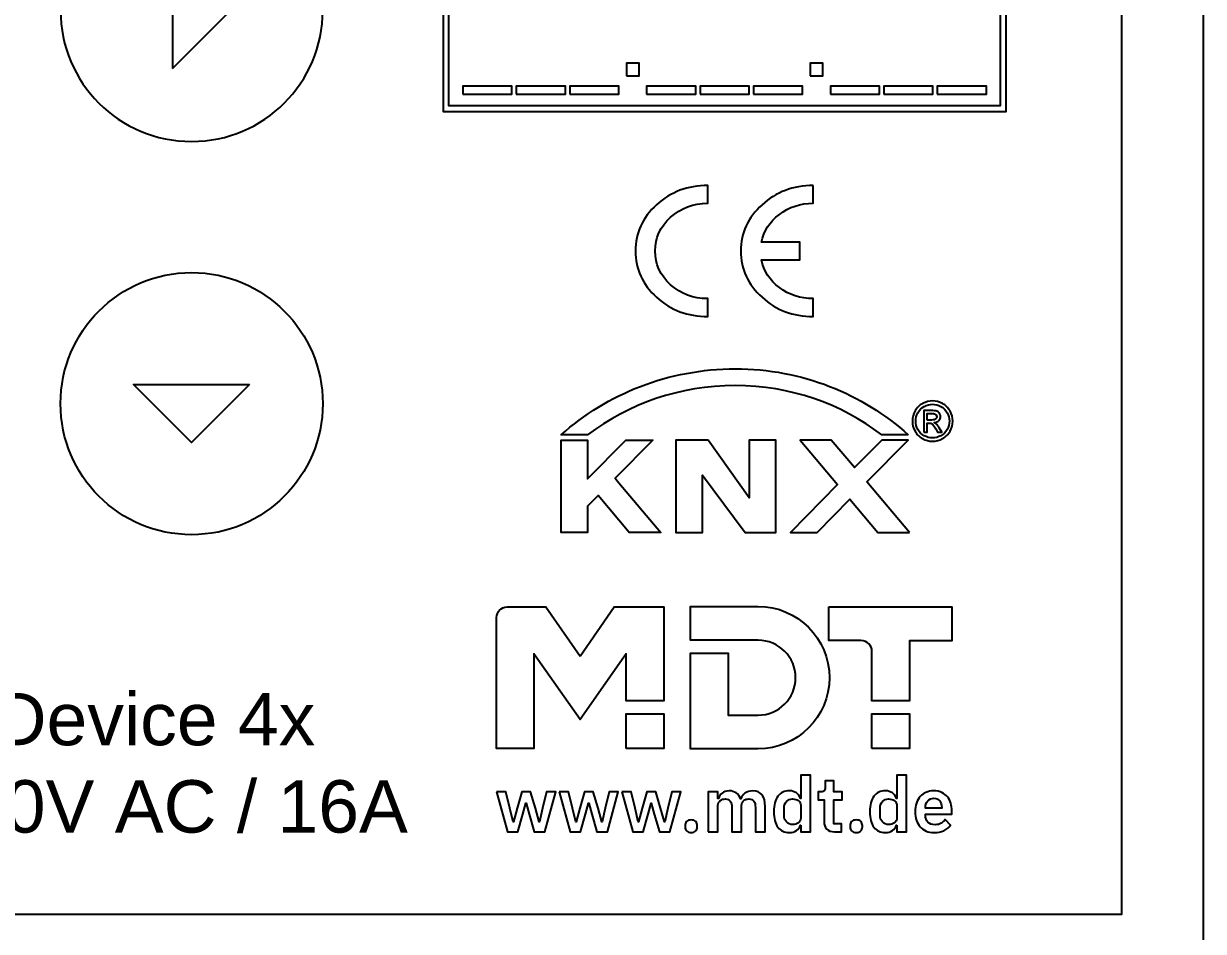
# Model space of a CAD drawing. Header units: millimetres. Extents: x 2151 to 5908, y -441 to 3322.
# Drawn here: x 3448.67 to 3484.67, y 3216.64 to 3244.36 of the extents above; entities that cross this region are included whole.
import ezdxf

# ---------------------------------------------------------------- set-up
doc = ezdxf.new("R2010")
doc.units = ezdxf.units.MM
doc.layers.add('Beschriftung', color=7, linetype='Continuous')
doc.layers.add('Gehäuse', color=7, linetype='Continuous')
doc.styles.get("Standard").update_dxf_attribs({"font": 'ARIAL.TTF'})

# ---------------------------------------------------------------- blocks, each defined once
blk = doc.blocks.new('*U118')
at = {"layer": 'Gehäuse'}
for points in [[(0, 0), (72, 0), (72, 91), (0, 91)], [(2.5, 66.5), (69.5, 66.5), (69.5, 24.5), (2.5, 24.5)]]:
    blk.add_lwpolyline(points, close=True, dxfattribs=at)
blk = doc.blocks.new('AKD-0410V.02')
at = {"layer": 'Beschriftung'}
for points, knots in [([(41.126, 56.1), (43.335, 56.1), (45.126, 54.309), (45.126, 52.1), (45.126, 52.1), (45.126, 49.891), (43.335, 48.1), (41.126, 48.1), (41.126, 48.1), (38.917, 48.1), (37.126, 49.891), (37.126, 52.1), (37.126, 52.1), (37.126, 54.309), (38.917, 56.1), (41.126, 56.1)], [0, 0, 0, 0, 0.2, 0.2, 0.2, 0.2, 0.4, 0.4, 0.4, 0.4, 0.6, 0.6, 0.6, 0.6, 1, 1, 1, 1]), ([(48.89, 55.188), (48.89, 55.188), (65.978, 55.188), (65.978, 55.188), (65.978, 55.188), (65.978, 55.188), (65.978, 49.012), (65.978, 49.012), (65.978, 49.012), (65.978, 49.012), (48.802, 49.012), (48.802, 49.012), (48.802, 49.012), (48.802, 49.012), (48.802, 55.188), (48.802, 55.188), (48.802, 55.188), (48.802, 55.188), (48.89, 55.188), (48.89, 55.188)], [0, 0, 0, 0, 0.166667, 0.166667, 0.166667, 0.166667, 0.333333, 0.333333, 0.333333, 0.333333, 0.5, 0.5, 0.5, 0.5, 0.666667, 0.666667, 0.666667, 0.666667, 1, 1, 1, 1]), ([(65.802, 55.012), (65.802, 55.012), (48.978, 55.012), (48.978, 55.012), (48.978, 55.012), (48.978, 55.012), (48.978, 49.188), (48.978, 49.188), (48.978, 49.188), (48.978, 49.188), (65.802, 49.188), (65.802, 49.188), (65.802, 49.188), (65.802, 49.188), (65.802, 55.012), (65.802, 55.012)], [0, 0, 0, 0, 0.2, 0.2, 0.2, 0.2, 0.4, 0.4, 0.4, 0.4, 0.6, 0.6, 0.6, 0.6, 1, 1, 1, 1]), ([(40.542, 50.332), (40.542, 50.332), (40.542, 53.868), (40.542, 53.868), (40.542, 53.868), (40.542, 53.868), (42.31, 52.1), (42.31, 52.1), (42.31, 52.1), (42.31, 52.1), (40.542, 50.332), (40.542, 50.332)], [0, 0, 0, 0, 0.25, 0.25, 0.25, 0.25, 0.5, 0.5, 0.5, 0.5, 1, 1, 1, 1]), ([(54.393, 50.1), (54.393, 50.1), (54.393, 50.487), (54.393, 50.487), (54.393, 50.487), (54.393, 50.487), (54.78, 50.487), (54.78, 50.487), (54.78, 50.487), (54.78, 50.487), (54.78, 50.1), (54.78, 50.1), (54.78, 50.1), (54.78, 50.1), (54.393, 50.1), (54.393, 50.1)], [0, 0, 0, 0, 0.2, 0.2, 0.2, 0.2, 0.4, 0.4, 0.4, 0.4, 0.6, 0.6, 0.6, 0.6, 1, 1, 1, 1]), ([(60, 50.1), (60, 50.1), (60, 50.487), (60, 50.487), (60, 50.487), (60, 50.487), (60.387, 50.487), (60.387, 50.487), (60.387, 50.487), (60.387, 50.487), (60.387, 50.1), (60.387, 50.1), (60.387, 50.1), (60.387, 50.1), (60, 50.1), (60, 50.1)], [0, 0, 0, 0, 0.2, 0.2, 0.2, 0.2, 0.4, 0.4, 0.4, 0.4, 0.6, 0.6, 0.6, 0.6, 1, 1, 1, 1]), ([(49.402, 49.542), (49.402, 49.542), (49.402, 49.793), (49.402, 49.793), (49.402, 49.793), (49.402, 49.793), (50.902, 49.793), (50.902, 49.793), (50.902, 49.793), (50.902, 49.793), (50.902, 49.542), (50.902, 49.542), (50.902, 49.542), (50.902, 49.542), (49.402, 49.542), (49.402, 49.542)], [0, 0, 0, 0, 0.2, 0.2, 0.2, 0.2, 0.4, 0.4, 0.4, 0.4, 0.6, 0.6, 0.6, 0.6, 1, 1, 1, 1]), ([(51.033, 49.542), (51.033, 49.542), (51.033, 49.793), (51.033, 49.793), (51.033, 49.793), (51.033, 49.793), (52.533, 49.793), (52.533, 49.793), (52.533, 49.793), (52.533, 49.793), (52.533, 49.542), (52.533, 49.542), (52.533, 49.542), (52.533, 49.542), (51.033, 49.542), (51.033, 49.542)], [0, 0, 0, 0, 0.2, 0.2, 0.2, 0.2, 0.4, 0.4, 0.4, 0.4, 0.6, 0.6, 0.6, 0.6, 1, 1, 1, 1]), ([(52.664, 49.542), (52.664, 49.542), (52.664, 49.793), (52.664, 49.793), (52.664, 49.793), (52.664, 49.793), (54.164, 49.793), (54.164, 49.793), (54.164, 49.793), (54.164, 49.793), (54.164, 49.542), (54.164, 49.542), (54.164, 49.542), (54.164, 49.542), (52.664, 49.542), (52.664, 49.542)], [0, 0, 0, 0, 0.2, 0.2, 0.2, 0.2, 0.4, 0.4, 0.4, 0.4, 0.6, 0.6, 0.6, 0.6, 1, 1, 1, 1]), ([(55.009, 49.542), (55.009, 49.542), (55.009, 49.793), (55.009, 49.793), (55.009, 49.793), (55.009, 49.793), (56.509, 49.793), (56.509, 49.793), (56.509, 49.793), (56.509, 49.793), (56.509, 49.542), (56.509, 49.542), (56.509, 49.542), (56.509, 49.542), (55.009, 49.542), (55.009, 49.542)], [0, 0, 0, 0, 0.2, 0.2, 0.2, 0.2, 0.4, 0.4, 0.4, 0.4, 0.6, 0.6, 0.6, 0.6, 1, 1, 1, 1]), ([(56.64, 49.542), (56.64, 49.542), (56.64, 49.793), (56.64, 49.793), (56.64, 49.793), (56.64, 49.793), (58.14, 49.793), (58.14, 49.793), (58.14, 49.793), (58.14, 49.793), (58.14, 49.542), (58.14, 49.542), (58.14, 49.542), (58.14, 49.542), (56.64, 49.542), (56.64, 49.542)], [0, 0, 0, 0, 0.2, 0.2, 0.2, 0.2, 0.4, 0.4, 0.4, 0.4, 0.6, 0.6, 0.6, 0.6, 1, 1, 1, 1]), ([(58.271, 49.542), (58.271, 49.542), (58.271, 49.793), (58.271, 49.793), (58.271, 49.793), (58.271, 49.793), (59.771, 49.793), (59.771, 49.793), (59.771, 49.793), (59.771, 49.793), (59.771, 49.542), (59.771, 49.542), (59.771, 49.542), (59.771, 49.542), (58.271, 49.542), (58.271, 49.542)], [0, 0, 0, 0, 0.2, 0.2, 0.2, 0.2, 0.4, 0.4, 0.4, 0.4, 0.6, 0.6, 0.6, 0.6, 1, 1, 1, 1]), ([(60.616, 49.542), (60.616, 49.542), (60.616, 49.793), (60.616, 49.793), (60.616, 49.793), (60.616, 49.793), (62.116, 49.793), (62.116, 49.793), (62.116, 49.793), (62.116, 49.793), (62.116, 49.542), (62.116, 49.542), (62.116, 49.542), (62.116, 49.542), (60.616, 49.542), (60.616, 49.542)], [0, 0, 0, 0, 0.2, 0.2, 0.2, 0.2, 0.4, 0.4, 0.4, 0.4, 0.6, 0.6, 0.6, 0.6, 1, 1, 1, 1]), ([(62.247, 49.542), (62.247, 49.542), (62.247, 49.793), (62.247, 49.793), (62.247, 49.793), (62.247, 49.793), (63.747, 49.793), (63.747, 49.793), (63.747, 49.793), (63.747, 49.793), (63.747, 49.542), (63.747, 49.542), (63.747, 49.542), (63.747, 49.542), (62.247, 49.542), (62.247, 49.542)], [0, 0, 0, 0, 0.2, 0.2, 0.2, 0.2, 0.4, 0.4, 0.4, 0.4, 0.6, 0.6, 0.6, 0.6, 1, 1, 1, 1]), ([(63.878, 49.542), (63.878, 49.542), (63.878, 49.793), (63.878, 49.793), (63.878, 49.793), (63.878, 49.793), (65.378, 49.793), (65.378, 49.793), (65.378, 49.793), (65.378, 49.793), (65.378, 49.542), (65.378, 49.542), (65.378, 49.542), (65.378, 49.542), (63.878, 49.542), (63.878, 49.542)], [0, 0, 0, 0, 0.2, 0.2, 0.2, 0.2, 0.4, 0.4, 0.4, 0.4, 0.6, 0.6, 0.6, 0.6, 1, 1, 1, 1]), ([(56.874, 42.756), (56.266, 42.756), (55.745, 42.952), (55.315, 43.343), (55.315, 43.343), (54.883, 43.733), (54.668, 44.205), (54.668, 44.757), (54.668, 44.757), (54.668, 45.308), (54.883, 45.779), (55.315, 46.17), (55.315, 46.17), (55.745, 46.561), (56.266, 46.756), (56.874, 46.756), (56.874, 46.756), (56.874, 46.756), (56.874, 46.756), (56.876, 46.756), (56.876, 46.756), (56.877, 46.756), (56.877, 46.756), (56.877, 46.756), (56.877, 46.756), (56.877, 46.756), (56.877, 46.213), (56.877, 46.213), (56.877, 46.213), (56.877, 46.213), (56.877, 46.213), (56.877, 46.213), (56.877, 46.213), (56.877, 46.213), (56.877, 46.213), (56.877, 46.213), (56.877, 46.213), (56.433, 46.213), (56.055, 46.071), (55.74, 45.785), (55.74, 45.785), (55.426, 45.5), (55.27, 45.157), (55.27, 44.757), (55.27, 44.757), (55.27, 44.356), (55.426, 44.014), (55.74, 43.728), (55.74, 43.728), (56.055, 43.444), (56.433, 43.302), (56.877, 43.302), (56.877, 43.302), (56.877, 43.302), (56.877, 43.302), (56.877, 43.302), (56.877, 43.302), (56.877, 43.302), (56.877, 43.302), (56.877, 43.302), (56.877, 43.302), (56.877, 43.302), (56.877, 42.756), (56.877, 42.756), (56.877, 42.756), (56.877, 42.756), (56.877, 42.756), (56.876, 42.756), (56.876, 42.756), (56.874, 42.756), (56.874, 42.756), (56.874, 42.756)], [0, 0, 0, 0, 0.052632, 0.052632, 0.052632, 0.052632, 0.105263, 0.105263, 0.105263, 0.105263, 0.157895, 0.157895, 0.157895, 0.157895, 0.210526, 0.210526, 0.210526, 0.210526, 0.263158, 0.263158, 0.263158, 0.263158, 0.315789, 0.315789, 0.315789, 0.315789, 0.368421, 0.368421, 0.368421, 0.368421, 0.421053, 0.421053, 0.421053, 0.421053, 0.473684, 0.473684, 0.473684, 0.473684, 0.526316, 0.526316, 0.526316, 0.526316, 0.578947, 0.578947, 0.578947, 0.578947, 0.631579, 0.631579, 0.631579, 0.631579, 0.684211, 0.684211, 0.684211, 0.684211, 0.736842, 0.736842, 0.736842, 0.736842, 0.789474, 0.789474, 0.789474, 0.789474, 0.842105, 0.842105, 0.842105, 0.842105, 0.894737, 0.894737, 0.894737, 0.894737, 1, 1, 1, 1]), ([(60.089, 46.756), (60.089, 46.756), (60.089, 46.213), (60.089, 46.213), (60.089, 46.213), (59.699, 46.213), (59.356, 46.101), (59.062, 45.874), (59.062, 45.874), (58.767, 45.648), (58.584, 45.366), (58.514, 45.029), (58.514, 45.029), (58.514, 45.029), (59.689, 45.029), (59.689, 45.029), (59.689, 45.029), (59.689, 45.029), (59.689, 44.483), (59.689, 44.483), (59.689, 44.483), (59.689, 44.483), (58.514, 44.483), (58.514, 44.483), (58.514, 44.483), (58.584, 44.147), (58.767, 43.866), (59.062, 43.64), (59.062, 43.64), (59.356, 43.415), (59.699, 43.302), (60.089, 43.302), (60.089, 43.302), (60.089, 43.302), (60.089, 42.756), (60.089, 42.756), (60.089, 42.756), (59.48, 42.756), (58.961, 42.952), (58.532, 43.343), (58.532, 43.343), (58.101, 43.733), (57.886, 44.205), (57.886, 44.757), (57.886, 44.757), (57.886, 45.306), (58.101, 45.776), (58.532, 46.167), (58.532, 46.167), (58.961, 46.558), (59.48, 46.755), (60.089, 46.756)], [0, 0, 0, 0, 0.071429, 0.071429, 0.071429, 0.071429, 0.142857, 0.142857, 0.142857, 0.142857, 0.214286, 0.214286, 0.214286, 0.214286, 0.285714, 0.285714, 0.285714, 0.285714, 0.357143, 0.357143, 0.357143, 0.357143, 0.428571, 0.428571, 0.428571, 0.428571, 0.5, 0.5, 0.5, 0.5, 0.571429, 0.571429, 0.571429, 0.571429, 0.642857, 0.642857, 0.642857, 0.642857, 0.714286, 0.714286, 0.714286, 0.714286, 0.785714, 0.785714, 0.785714, 0.785714, 0.857143, 0.857143, 0.857143, 0.857143, 1, 1, 1, 1]), ([(37.126, 40.096), (37.126, 37.887), (38.917, 36.096), (41.126, 36.096), (41.126, 36.096), (43.335, 36.096), (45.126, 37.887), (45.126, 40.096), (45.126, 40.096), (45.126, 42.305), (43.335, 44.096), (41.126, 44.096), (41.126, 44.096), (38.917, 44.096), (37.126, 42.305), (37.126, 40.096)], [0, 0, 0, 0, 0.2, 0.2, 0.2, 0.2, 0.4, 0.4, 0.4, 0.4, 0.6, 0.6, 0.6, 0.6, 1, 1, 1, 1]), ([(62.995, 39.147), (61.589, 40.401), (59.754, 41.159), (57.718, 41.159), (57.718, 41.159), (57.717, 41.159), (57.716, 41.159), (57.715, 41.159), (57.715, 41.159), (55.68, 41.158), (53.805, 40.398), (52.4, 39.145), (52.4, 39.145), (52.4, 39.145), (53.211, 39.145), (53.211, 39.145), (53.211, 39.145), (54.457, 40.089), (56.024, 40.647), (57.71, 40.647), (57.71, 40.647), (57.712, 40.647), (57.713, 40.647), (57.715, 40.647), (57.715, 40.647), (59.4, 40.646), (60.94, 40.091), (62.185, 39.147), (62.185, 39.147), (62.185, 39.147), (62.995, 39.147), (62.995, 39.147)], [0, 0, 0, 0, 0.111111, 0.111111, 0.111111, 0.111111, 0.222222, 0.222222, 0.222222, 0.222222, 0.333333, 0.333333, 0.333333, 0.333333, 0.444444, 0.444444, 0.444444, 0.444444, 0.555556, 0.555556, 0.555556, 0.555556, 0.666667, 0.666667, 0.666667, 0.666667, 0.777778, 0.777778, 0.777778, 0.777778, 1, 1, 1, 1]), ([(42.894, 40.68), (42.894, 40.68), (39.358, 40.68), (39.358, 40.68), (39.358, 40.68), (39.358, 40.68), (41.126, 38.912), (41.126, 38.912), (41.126, 38.912), (41.126, 38.912), (42.894, 40.68), (42.894, 40.68)], [0, 0, 0, 0, 0.25, 0.25, 0.25, 0.25, 0.5, 0.5, 0.5, 0.5, 1, 1, 1, 1]), ([(63.735, 40.18), (63.838, 40.18), (63.939, 40.153), (64.037, 40.099), (64.037, 40.099), (64.136, 40.047), (64.213, 39.971), (64.268, 39.872), (64.268, 39.872), (64.323, 39.773), (64.35, 39.67), (64.35, 39.562), (64.35, 39.562), (64.35, 39.457), (64.323, 39.355), (64.268, 39.257), (64.268, 39.257), (64.215, 39.16), (64.139, 39.083), (64.041, 39.029), (64.041, 39.029), (63.944, 38.974), (63.842, 38.947), (63.735, 38.947), (63.735, 38.947), (63.628, 38.947), (63.526, 38.974), (63.427, 39.029), (63.427, 39.029), (63.33, 39.083), (63.253, 39.16), (63.2, 39.257), (63.2, 39.257), (63.144, 39.355), (63.118, 39.457), (63.118, 39.562), (63.118, 39.562), (63.118, 39.67), (63.146, 39.773), (63.201, 39.872), (63.201, 39.872), (63.256, 39.971), (63.333, 40.047), (63.432, 40.099), (63.432, 40.099), (63.531, 40.153), (63.631, 40.18), (63.735, 40.18)], [0, 0, 0, 0, 0.076923, 0.076923, 0.076923, 0.076923, 0.153846, 0.153846, 0.153846, 0.153846, 0.230769, 0.230769, 0.230769, 0.230769, 0.307692, 0.307692, 0.307692, 0.307692, 0.384615, 0.384615, 0.384615, 0.384615, 0.461538, 0.461538, 0.461538, 0.461538, 0.538462, 0.538462, 0.538462, 0.538462, 0.615385, 0.615385, 0.615385, 0.615385, 0.692308, 0.692308, 0.692308, 0.692308, 0.769231, 0.769231, 0.769231, 0.769231, 0.846154, 0.846154, 0.846154, 0.846154, 1, 1, 1, 1]), ([(63.735, 40.078), (63.648, 40.078), (63.564, 40.056), (63.482, 40.011), (63.482, 40.011), (63.4, 39.967), (63.335, 39.904), (63.29, 39.82), (63.29, 39.82), (63.243, 39.738), (63.22, 39.653), (63.22, 39.562), (63.22, 39.562), (63.22, 39.474), (63.243, 39.389), (63.289, 39.309), (63.289, 39.309), (63.333, 39.227), (63.397, 39.163), (63.479, 39.118), (63.479, 39.118), (63.561, 39.073), (63.646, 39.049), (63.735, 39.049), (63.735, 39.049), (63.823, 39.049), (63.908, 39.073), (63.99, 39.118), (63.99, 39.118), (64.072, 39.163), (64.136, 39.227), (64.181, 39.309), (64.181, 39.309), (64.226, 39.389), (64.248, 39.474), (64.248, 39.562), (64.248, 39.562), (64.248, 39.653), (64.225, 39.738), (64.179, 39.82), (64.179, 39.82), (64.133, 39.904), (64.069, 39.967), (63.987, 40.011), (63.987, 40.011), (63.905, 40.056), (63.82, 40.078), (63.735, 40.078)], [0, 0, 0, 0, 0.076923, 0.076923, 0.076923, 0.076923, 0.153846, 0.153846, 0.153846, 0.153846, 0.230769, 0.230769, 0.230769, 0.230769, 0.307692, 0.307692, 0.307692, 0.307692, 0.384615, 0.384615, 0.384615, 0.384615, 0.461538, 0.461538, 0.461538, 0.461538, 0.538462, 0.538462, 0.538462, 0.538462, 0.615385, 0.615385, 0.615385, 0.615385, 0.692308, 0.692308, 0.692308, 0.692308, 0.769231, 0.769231, 0.769231, 0.769231, 0.846154, 0.846154, 0.846154, 0.846154, 1, 1, 1, 1]), ([(63.464, 39.223), (63.464, 39.223), (63.464, 39.885), (63.464, 39.885), (63.464, 39.885), (63.464, 39.885), (63.691, 39.885), (63.691, 39.885), (63.691, 39.885), (63.77, 39.885), (63.827, 39.879), (63.862, 39.867), (63.862, 39.867), (63.897, 39.855), (63.924, 39.834), (63.945, 39.803), (63.945, 39.803), (63.965, 39.773), (63.976, 39.74), (63.976, 39.706), (63.976, 39.706), (63.976, 39.658), (63.959, 39.616), (63.924, 39.579), (63.924, 39.579), (63.889, 39.544), (63.843, 39.524), (63.785, 39.519), (63.785, 39.519), (63.808, 39.509), (63.828, 39.497), (63.842, 39.484), (63.842, 39.484), (63.868, 39.459), (63.902, 39.414), (63.94, 39.354), (63.94, 39.354), (63.94, 39.354), (64.021, 39.223), (64.021, 39.223), (64.021, 39.223), (64.021, 39.223), (63.89, 39.223), (63.89, 39.223), (63.89, 39.223), (63.89, 39.223), (63.832, 39.327), (63.832, 39.327), (63.832, 39.327), (63.785, 39.41), (63.748, 39.461), (63.72, 39.482), (63.72, 39.482), (63.699, 39.497), (63.671, 39.504), (63.634, 39.504), (63.634, 39.504), (63.634, 39.504), (63.571, 39.504), (63.571, 39.504), (63.571, 39.504), (63.571, 39.504), (63.571, 39.223), (63.571, 39.223), (63.571, 39.223), (63.571, 39.223), (63.464, 39.223), (63.464, 39.223)], [0, 0, 0, 0, 0.055556, 0.055556, 0.055556, 0.055556, 0.111111, 0.111111, 0.111111, 0.111111, 0.166667, 0.166667, 0.166667, 0.166667, 0.222222, 0.222222, 0.222222, 0.222222, 0.277778, 0.277778, 0.277778, 0.277778, 0.333333, 0.333333, 0.333333, 0.333333, 0.388889, 0.388889, 0.388889, 0.388889, 0.444444, 0.444444, 0.444444, 0.444444, 0.5, 0.5, 0.5, 0.5, 0.555556, 0.555556, 0.555556, 0.555556, 0.611111, 0.611111, 0.611111, 0.611111, 0.666667, 0.666667, 0.666667, 0.666667, 0.722222, 0.722222, 0.722222, 0.722222, 0.777778, 0.777778, 0.777778, 0.777778, 0.833333, 0.833333, 0.833333, 0.833333, 0.888889, 0.888889, 0.888889, 0.888889, 1, 1, 1, 1]), ([(63.571, 39.596), (63.571, 39.596), (63.701, 39.596), (63.701, 39.596), (63.701, 39.596), (63.763, 39.596), (63.805, 39.606), (63.828, 39.624), (63.828, 39.624), (63.85, 39.643), (63.862, 39.666), (63.862, 39.696), (63.862, 39.696), (63.862, 39.717), (63.857, 39.733), (63.845, 39.75), (63.845, 39.75), (63.835, 39.765), (63.82, 39.777), (63.8, 39.783), (63.8, 39.783), (63.782, 39.792), (63.745, 39.795), (63.693, 39.795), (63.693, 39.795), (63.693, 39.795), (63.571, 39.795), (63.571, 39.795), (63.571, 39.795), (63.571, 39.795), (63.571, 39.596), (63.571, 39.596)], [0, 0, 0, 0, 0.111111, 0.111111, 0.111111, 0.111111, 0.222222, 0.222222, 0.222222, 0.222222, 0.333333, 0.333333, 0.333333, 0.333333, 0.444444, 0.444444, 0.444444, 0.444444, 0.555556, 0.555556, 0.555556, 0.555556, 0.666667, 0.666667, 0.666667, 0.666667, 0.777778, 0.777778, 0.777778, 0.777778, 1, 1, 1, 1]), ([(54.166, 37.675), (54.166, 37.675), (54.051, 37.82), (54.051, 37.82), (54.051, 37.82), (54.051, 37.82), (55.199, 38.984), (55.199, 38.984), (55.199, 38.984), (55.199, 38.984), (54.378, 38.984), (54.378, 38.984), (54.378, 38.984), (54.378, 38.984), (53.21, 37.796), (53.21, 37.796), (53.21, 37.796), (53.21, 37.796), (53.21, 38.981), (53.21, 38.981), (53.21, 38.981), (53.21, 38.981), (52.402, 38.981), (52.402, 38.981), (52.402, 38.981), (52.402, 38.981), (52.399, 36.16), (52.399, 36.16), (52.399, 36.16), (52.399, 36.16), (53.21, 36.16), (53.21, 36.16), (53.21, 36.16), (53.21, 36.16), (53.21, 36.966), (53.21, 36.966), (53.21, 36.966), (53.21, 36.966), (53.53, 37.29), (53.53, 37.29), (53.53, 37.29), (53.53, 37.29), (54.48, 36.16), (54.48, 36.16), (54.48, 36.16), (54.48, 36.16), (55.448, 36.16), (55.448, 36.16), (55.448, 36.16), (55.448, 36.16), (54.166, 37.675), (54.166, 37.675)], [0, 0, 0, 0, 0.071429, 0.071429, 0.071429, 0.071429, 0.142857, 0.142857, 0.142857, 0.142857, 0.214286, 0.214286, 0.214286, 0.214286, 0.285714, 0.285714, 0.285714, 0.285714, 0.357143, 0.357143, 0.357143, 0.357143, 0.428571, 0.428571, 0.428571, 0.428571, 0.5, 0.5, 0.5, 0.5, 0.571429, 0.571429, 0.571429, 0.571429, 0.642857, 0.642857, 0.642857, 0.642857, 0.714286, 0.714286, 0.714286, 0.714286, 0.785714, 0.785714, 0.785714, 0.785714, 0.857143, 0.857143, 0.857143, 0.857143, 1, 1, 1, 1]), ([(56.889, 38.985), (56.889, 38.985), (58.143, 37.217), (58.143, 37.217), (58.143, 37.217), (58.143, 37.217), (58.136, 38.98), (58.136, 38.98), (58.136, 38.98), (58.136, 38.98), (58.948, 38.982), (58.948, 38.982), (58.948, 38.982), (58.948, 38.982), (58.948, 36.159), (58.948, 36.159), (58.948, 36.159), (58.948, 36.159), (58.016, 36.159), (58.016, 36.159), (58.016, 36.159), (58.016, 36.159), (56.717, 37.914), (56.717, 37.914), (56.717, 37.914), (56.717, 37.914), (56.718, 36.159), (56.718, 36.159), (56.718, 36.159), (56.718, 36.159), (55.903, 36.159), (55.903, 36.159), (55.903, 36.159), (55.903, 36.159), (55.903, 38.985), (55.903, 38.985), (55.903, 38.985), (55.903, 38.985), (56.889, 38.985), (56.889, 38.985)], [0, 0, 0, 0, 0.090909, 0.090909, 0.090909, 0.090909, 0.181818, 0.181818, 0.181818, 0.181818, 0.272727, 0.272727, 0.272727, 0.272727, 0.363636, 0.363636, 0.363636, 0.363636, 0.454545, 0.454545, 0.454545, 0.454545, 0.545455, 0.545455, 0.545455, 0.545455, 0.636364, 0.636364, 0.636364, 0.636364, 0.727273, 0.727273, 0.727273, 0.727273, 0.818182, 0.818182, 0.818182, 0.818182, 1, 1, 1, 1]), ([(63.033, 36.16), (63.033, 36.16), (62.069, 36.159), (62.069, 36.159), (62.069, 36.159), (62.069, 36.159), (61.21, 37.181), (61.21, 37.181), (61.21, 37.181), (61.21, 37.181), (60.215, 36.16), (60.215, 36.16), (60.215, 36.16), (60.215, 36.16), (59.405, 36.16), (59.405, 36.16), (59.405, 36.16), (59.405, 36.16), (60.839, 37.623), (60.839, 37.623), (60.839, 37.623), (60.839, 37.623), (59.699, 38.982), (59.699, 38.982), (59.699, 38.982), (59.699, 38.982), (60.645, 38.981), (60.645, 38.981), (60.645, 38.981), (60.645, 38.981), (61.358, 38.15), (61.358, 38.15), (61.358, 38.15), (61.358, 38.15), (62.185, 38.981), (62.185, 38.981), (62.185, 38.981), (62.185, 38.981), (62.995, 38.981), (62.995, 38.981), (62.995, 38.981), (62.995, 38.981), (61.729, 37.708), (61.729, 37.708), (61.729, 37.708), (61.729, 37.708), (63.033, 36.16), (63.033, 36.16)], [0, 0, 0, 0, 0.076923, 0.076923, 0.076923, 0.076923, 0.153846, 0.153846, 0.153846, 0.153846, 0.230769, 0.230769, 0.230769, 0.230769, 0.307692, 0.307692, 0.307692, 0.307692, 0.384615, 0.384615, 0.384615, 0.384615, 0.461538, 0.461538, 0.461538, 0.461538, 0.538462, 0.538462, 0.538462, 0.538462, 0.615385, 0.615385, 0.615385, 0.615385, 0.692308, 0.692308, 0.692308, 0.692308, 0.769231, 0.769231, 0.769231, 0.769231, 0.846154, 0.846154, 0.846154, 0.846154, 1, 1, 1, 1]), ([(52.981, 32.386), (52.981, 32.386), (51.939, 33.89), (51.939, 33.89), (51.939, 33.89), (51.939, 33.89), (50.751, 33.89), (50.751, 33.89), (50.751, 33.89), (50.573, 33.888), (50.432, 33.744), (50.43, 33.568), (50.43, 33.568), (50.43, 33.55), (50.43, 29.567), (50.43, 29.567), (50.43, 29.567), (50.43, 29.567), (51.573, 29.567), (51.573, 29.567), (51.573, 29.567), (51.573, 29.567), (51.573, 32.462), (51.573, 32.462), (51.573, 32.462), (51.573, 32.462), (52.981, 30.448), (52.981, 30.448), (52.981, 30.448), (52.981, 30.448), (54.388, 32.462), (54.388, 32.462), (54.388, 32.462), (54.388, 32.462), (54.388, 31.025), (54.388, 31.025), (54.388, 31.025), (54.388, 31.025), (55.533, 31.025), (55.533, 31.025), (55.533, 31.025), (55.533, 31.025), (55.533, 33.89), (55.533, 33.89), (55.533, 33.89), (55.533, 33.89), (54.024, 33.89), (54.024, 33.89), (54.024, 33.89), (54.024, 33.89), (52.981, 32.386), (52.981, 32.386)], [0, 0, 0, 0, 0.071429, 0.071429, 0.071429, 0.071429, 0.142857, 0.142857, 0.142857, 0.142857, 0.214286, 0.214286, 0.214286, 0.214286, 0.285714, 0.285714, 0.285714, 0.285714, 0.357143, 0.357143, 0.357143, 0.357143, 0.428571, 0.428571, 0.428571, 0.428571, 0.5, 0.5, 0.5, 0.5, 0.571429, 0.571429, 0.571429, 0.571429, 0.642857, 0.642857, 0.642857, 0.642857, 0.714286, 0.714286, 0.714286, 0.714286, 0.785714, 0.785714, 0.785714, 0.785714, 0.857143, 0.857143, 0.857143, 0.857143, 1, 1, 1, 1]), ([(58.413, 33.904), (58.413, 33.904), (56.354, 33.904), (56.354, 33.904), (56.354, 33.904), (56.354, 33.904), (56.354, 32.871), (56.354, 32.871), (56.354, 32.871), (56.354, 32.871), (58.413, 32.871), (58.413, 32.871), (58.413, 32.871), (59.044, 32.871), (59.558, 32.361), (59.558, 31.73), (59.558, 31.73), (59.558, 31.1), (59.044, 30.587), (58.413, 30.587), (58.413, 30.587), (58.413, 30.587), (57.497, 30.587), (57.497, 30.587), (57.497, 30.587), (57.497, 30.587), (57.497, 32.475), (57.497, 32.475), (57.497, 32.475), (57.497, 32.475), (56.354, 32.475), (56.354, 32.475), (56.354, 32.475), (56.354, 32.475), (56.354, 29.556), (56.354, 29.556), (56.354, 29.556), (56.354, 29.556), (58.413, 29.557), (58.413, 29.557), (58.413, 29.557), (59.615, 29.557), (60.587, 30.53), (60.587, 31.73), (60.587, 31.73), (60.587, 32.931), (59.615, 33.904), (58.413, 33.904)], [0, 0, 0, 0, 0.076923, 0.076923, 0.076923, 0.076923, 0.153846, 0.153846, 0.153846, 0.153846, 0.230769, 0.230769, 0.230769, 0.230769, 0.307692, 0.307692, 0.307692, 0.307692, 0.384615, 0.384615, 0.384615, 0.384615, 0.461538, 0.461538, 0.461538, 0.461538, 0.538462, 0.538462, 0.538462, 0.538462, 0.615385, 0.615385, 0.615385, 0.615385, 0.692308, 0.692308, 0.692308, 0.692308, 0.769231, 0.769231, 0.769231, 0.769231, 0.846154, 0.846154, 0.846154, 0.846154, 1, 1, 1, 1]), ([(60.566, 33.89), (60.566, 33.89), (60.566, 32.861), (60.566, 32.861), (60.566, 32.861), (60.566, 32.861), (61.533, 32.861), (61.55, 32.861), (61.55, 32.861), (61.744, 32.863), (61.885, 32.708), (61.885, 32.535), (61.885, 32.535), (61.885, 32.371), (61.885, 31.025), (61.885, 31.025), (61.885, 31.025), (61.885, 31.025), (63.03, 31.025), (63.03, 31.025), (63.03, 31.025), (63.03, 31.025), (63.03, 32.858), (63.03, 32.858), (63.03, 32.858), (63.03, 32.858), (64.327, 32.858), (64.327, 32.858), (64.327, 32.858), (64.327, 32.858), (64.327, 33.89), (64.327, 33.89), (64.327, 33.89), (64.327, 33.89), (60.566, 33.89), (60.566, 33.89)], [0, 0, 0, 0, 0.1, 0.1, 0.1, 0.1, 0.2, 0.2, 0.2, 0.2, 0.3, 0.3, 0.3, 0.3, 0.4, 0.4, 0.4, 0.4, 0.5, 0.5, 0.5, 0.5, 0.6, 0.6, 0.6, 0.6, 0.7, 0.7, 0.7, 0.7, 0.8, 0.8, 0.8, 0.8, 1, 1, 1, 1]), ([(54.388, 29.567), (54.388, 29.567), (55.533, 29.567), (55.533, 29.567), (55.533, 29.567), (55.533, 29.567), (55.533, 30.629), (55.533, 30.629), (55.533, 30.629), (55.533, 30.629), (54.388, 30.629), (54.388, 30.629), (54.388, 30.629), (54.388, 30.629), (54.388, 29.567), (54.388, 29.567)], [0, 0, 0, 0, 0.2, 0.2, 0.2, 0.2, 0.4, 0.4, 0.4, 0.4, 0.6, 0.6, 0.6, 0.6, 1, 1, 1, 1]), ([(61.885, 29.567), (61.885, 29.567), (63.03, 29.567), (63.03, 29.567), (63.03, 29.567), (63.03, 29.567), (63.03, 30.629), (63.03, 30.629), (63.03, 30.629), (63.03, 30.629), (61.885, 30.629), (61.885, 30.629), (61.885, 30.629), (61.885, 30.629), (61.885, 29.567), (61.885, 29.567)], [0, 0, 0, 0, 0.2, 0.2, 0.2, 0.2, 0.4, 0.4, 0.4, 0.4, 0.6, 0.6, 0.6, 0.6, 1, 1, 1, 1]), ([(59.715, 27.231), (59.715, 27.231), (59.704, 27.231), (59.704, 27.231), (59.704, 27.231), (59.682, 27.161), (59.641, 27.105), (59.58, 27.063), (59.58, 27.063), (59.519, 27.021), (59.449, 27), (59.368, 27), (59.368, 27), (59.214, 27), (59.096, 27.055), (59.014, 27.166), (59.014, 27.166), (58.933, 27.276), (58.892, 27.434), (58.892, 27.639), (58.892, 27.639), (58.892, 27.843), (58.933, 27.999), (59.014, 28.109), (59.014, 28.109), (59.096, 28.219), (59.214, 28.274), (59.368, 28.274), (59.368, 28.274), (59.449, 28.274), (59.519, 28.253), (59.58, 28.212), (59.58, 28.212), (59.641, 28.171), (59.682, 28.115), (59.704, 28.045), (59.704, 28.045), (59.704, 28.045), (59.715, 28.045), (59.715, 28.045), (59.715, 28.045), (59.715, 28.045), (59.715, 28.754), (59.715, 28.754), (59.715, 28.754), (59.715, 28.754), (60.014, 28.754), (60.014, 28.754), (60.014, 28.754), (60.014, 28.754), (60.014, 27.028), (60.014, 27.028), (60.014, 27.028), (60.014, 27.028), (59.715, 27.028), (59.715, 27.028), (59.715, 27.028), (59.715, 27.028), (59.715, 27.231), (59.715, 27.231)], [0, 0, 0, 0, 0.0625, 0.0625, 0.0625, 0.0625, 0.125, 0.125, 0.125, 0.125, 0.1875, 0.1875, 0.1875, 0.1875, 0.25, 0.25, 0.25, 0.25, 0.3125, 0.3125, 0.3125, 0.3125, 0.375, 0.375, 0.375, 0.375, 0.4375, 0.4375, 0.4375, 0.4375, 0.5, 0.5, 0.5, 0.5, 0.5625, 0.5625, 0.5625, 0.5625, 0.625, 0.625, 0.625, 0.625, 0.6875, 0.6875, 0.6875, 0.6875, 0.75, 0.75, 0.75, 0.75, 0.8125, 0.8125, 0.8125, 0.8125, 0.875, 0.875, 0.875, 0.875, 1, 1, 1, 1]), ([(60.739, 27.028), (60.637, 27.028), (60.558, 27.055), (60.505, 27.108), (60.505, 27.108), (60.451, 27.162), (60.424, 27.238), (60.424, 27.338), (60.424, 27.338), (60.424, 27.338), (60.424, 28.005), (60.424, 28.005), (60.424, 28.005), (60.424, 28.005), (60.245, 28.005), (60.245, 28.005), (60.245, 28.005), (60.245, 28.005), (60.245, 28.245), (60.245, 28.245), (60.245, 28.245), (60.245, 28.245), (60.338, 28.245), (60.338, 28.245), (60.338, 28.245), (60.383, 28.245), (60.414, 28.256), (60.43, 28.277), (60.43, 28.277), (60.446, 28.298), (60.455, 28.329), (60.455, 28.371), (60.455, 28.371), (60.455, 28.371), (60.455, 28.579), (60.455, 28.579), (60.455, 28.579), (60.455, 28.579), (60.723, 28.579), (60.723, 28.579), (60.723, 28.579), (60.723, 28.579), (60.723, 28.245), (60.723, 28.245), (60.723, 28.245), (60.723, 28.245), (60.972, 28.245), (60.972, 28.245), (60.972, 28.245), (60.972, 28.245), (60.972, 28.005), (60.972, 28.005), (60.972, 28.005), (60.972, 28.005), (60.723, 28.005), (60.723, 28.005), (60.723, 28.005), (60.723, 28.005), (60.723, 27.268), (60.723, 27.268), (60.723, 27.268), (60.723, 27.268), (60.954, 27.268), (60.954, 27.268), (60.954, 27.268), (60.954, 27.268), (60.954, 27.028), (60.954, 27.028), (60.954, 27.028), (60.954, 27.028), (60.739, 27.028), (60.739, 27.028)], [0, 0, 0, 0, 0.052632, 0.052632, 0.052632, 0.052632, 0.105263, 0.105263, 0.105263, 0.105263, 0.157895, 0.157895, 0.157895, 0.157895, 0.210526, 0.210526, 0.210526, 0.210526, 0.263158, 0.263158, 0.263158, 0.263158, 0.315789, 0.315789, 0.315789, 0.315789, 0.368421, 0.368421, 0.368421, 0.368421, 0.421053, 0.421053, 0.421053, 0.421053, 0.473684, 0.473684, 0.473684, 0.473684, 0.526316, 0.526316, 0.526316, 0.526316, 0.578947, 0.578947, 0.578947, 0.578947, 0.631579, 0.631579, 0.631579, 0.631579, 0.684211, 0.684211, 0.684211, 0.684211, 0.736842, 0.736842, 0.736842, 0.736842, 0.789474, 0.789474, 0.789474, 0.789474, 0.842105, 0.842105, 0.842105, 0.842105, 0.894737, 0.894737, 0.894737, 0.894737, 1, 1, 1, 1]), ([(62.645, 27.231), (62.645, 27.231), (62.633, 27.231), (62.633, 27.231), (62.633, 27.231), (62.611, 27.161), (62.57, 27.105), (62.509, 27.063), (62.509, 27.063), (62.449, 27.021), (62.378, 27), (62.297, 27), (62.297, 27), (62.143, 27), (62.025, 27.055), (61.944, 27.166), (61.944, 27.166), (61.862, 27.276), (61.821, 27.434), (61.821, 27.639), (61.821, 27.639), (61.821, 27.843), (61.862, 27.999), (61.944, 28.109), (61.944, 28.109), (62.025, 28.219), (62.143, 28.274), (62.297, 28.274), (62.297, 28.274), (62.378, 28.274), (62.449, 28.253), (62.509, 28.212), (62.509, 28.212), (62.57, 28.171), (62.611, 28.115), (62.633, 28.045), (62.633, 28.045), (62.633, 28.045), (62.645, 28.045), (62.645, 28.045), (62.645, 28.045), (62.645, 28.045), (62.645, 28.754), (62.645, 28.754), (62.645, 28.754), (62.645, 28.754), (62.943, 28.754), (62.943, 28.754), (62.943, 28.754), (62.943, 28.754), (62.943, 27.028), (62.943, 27.028), (62.943, 27.028), (62.943, 27.028), (62.645, 27.028), (62.645, 27.028), (62.645, 27.028), (62.645, 27.028), (62.645, 27.231), (62.645, 27.231)], [0, 0, 0, 0, 0.0625, 0.0625, 0.0625, 0.0625, 0.125, 0.125, 0.125, 0.125, 0.1875, 0.1875, 0.1875, 0.1875, 0.25, 0.25, 0.25, 0.25, 0.3125, 0.3125, 0.3125, 0.3125, 0.375, 0.375, 0.375, 0.375, 0.4375, 0.4375, 0.4375, 0.4375, 0.5, 0.5, 0.5, 0.5, 0.5625, 0.5625, 0.5625, 0.5625, 0.625, 0.625, 0.625, 0.625, 0.6875, 0.6875, 0.6875, 0.6875, 0.75, 0.75, 0.75, 0.75, 0.8125, 0.8125, 0.8125, 0.8125, 0.875, 0.875, 0.875, 0.875, 1, 1, 1, 1]), ([(50.43, 28.245), (50.43, 28.245), (50.717, 28.245), (50.717, 28.245), (50.717, 28.245), (50.717, 28.245), (50.841, 27.744), (50.841, 27.744), (50.841, 27.744), (50.841, 27.744), (50.936, 27.327), (50.936, 27.327), (50.936, 27.327), (50.936, 27.327), (50.946, 27.327), (50.946, 27.327), (50.946, 27.327), (50.946, 27.327), (51.057, 27.744), (51.057, 27.744), (51.057, 27.744), (51.057, 27.744), (51.2, 28.245), (51.2, 28.245), (51.2, 28.245), (51.2, 28.245), (51.47, 28.245), (51.47, 28.245), (51.47, 28.245), (51.47, 28.245), (51.617, 27.744), (51.617, 27.744), (51.617, 27.744), (51.617, 27.744), (51.732, 27.327), (51.732, 27.327), (51.732, 27.327), (51.732, 27.327), (51.741, 27.327), (51.741, 27.327), (51.741, 27.327), (51.741, 27.327), (51.837, 27.744), (51.837, 27.744), (51.837, 27.744), (51.837, 27.744), (51.958, 28.245), (51.958, 28.245), (51.958, 28.245), (51.958, 28.245), (52.235, 28.245), (52.235, 28.245), (52.235, 28.245), (52.235, 28.245), (51.902, 27.028), (51.902, 27.028), (51.902, 27.028), (51.902, 27.028), (51.58, 27.028), (51.58, 27.028), (51.58, 27.028), (51.58, 27.028), (51.424, 27.565), (51.424, 27.565), (51.424, 27.565), (51.424, 27.565), (51.333, 27.896), (51.333, 27.896), (51.333, 27.896), (51.333, 27.896), (51.326, 27.896), (51.326, 27.896), (51.326, 27.896), (51.326, 27.896), (51.237, 27.565), (51.237, 27.565), (51.237, 27.565), (51.237, 27.565), (51.083, 27.028), (51.083, 27.028), (51.083, 27.028), (51.083, 27.028), (50.766, 27.028), (50.766, 27.028), (50.766, 27.028), (50.766, 27.028), (50.43, 28.245), (50.43, 28.245)], [0, 0, 0, 0, 0.043478, 0.043478, 0.043478, 0.043478, 0.086957, 0.086957, 0.086957, 0.086957, 0.130435, 0.130435, 0.130435, 0.130435, 0.173913, 0.173913, 0.173913, 0.173913, 0.217391, 0.217391, 0.217391, 0.217391, 0.26087, 0.26087, 0.26087, 0.26087, 0.304348, 0.304348, 0.304348, 0.304348, 0.347826, 0.347826, 0.347826, 0.347826, 0.391304, 0.391304, 0.391304, 0.391304, 0.434783, 0.434783, 0.434783, 0.434783, 0.478261, 0.478261, 0.478261, 0.478261, 0.521739, 0.521739, 0.521739, 0.521739, 0.565217, 0.565217, 0.565217, 0.565217, 0.608696, 0.608696, 0.608696, 0.608696, 0.652174, 0.652174, 0.652174, 0.652174, 0.695652, 0.695652, 0.695652, 0.695652, 0.73913, 0.73913, 0.73913, 0.73913, 0.782609, 0.782609, 0.782609, 0.782609, 0.826087, 0.826087, 0.826087, 0.826087, 0.869565, 0.869565, 0.869565, 0.869565, 0.913043, 0.913043, 0.913043, 0.913043, 1, 1, 1, 1]), ([(52.34, 28.245), (52.34, 28.245), (52.627, 28.245), (52.627, 28.245), (52.627, 28.245), (52.627, 28.245), (52.751, 27.744), (52.751, 27.744), (52.751, 27.744), (52.751, 27.744), (52.847, 27.327), (52.847, 27.327), (52.847, 27.327), (52.847, 27.327), (52.856, 27.327), (52.856, 27.327), (52.856, 27.327), (52.856, 27.327), (52.968, 27.744), (52.968, 27.744), (52.968, 27.744), (52.968, 27.744), (53.11, 28.245), (53.11, 28.245), (53.11, 28.245), (53.11, 28.245), (53.381, 28.245), (53.381, 28.245), (53.381, 28.245), (53.381, 28.245), (53.528, 27.744), (53.528, 27.744), (53.528, 27.744), (53.528, 27.744), (53.642, 27.327), (53.642, 27.327), (53.642, 27.327), (53.642, 27.327), (53.651, 27.327), (53.651, 27.327), (53.651, 27.327), (53.651, 27.327), (53.747, 27.744), (53.747, 27.744), (53.747, 27.744), (53.747, 27.744), (53.868, 28.245), (53.868, 28.245), (53.868, 28.245), (53.868, 28.245), (54.146, 28.245), (54.146, 28.245), (54.146, 28.245), (54.146, 28.245), (53.812, 27.028), (53.812, 27.028), (53.812, 27.028), (53.812, 27.028), (53.49, 27.028), (53.49, 27.028), (53.49, 27.028), (53.49, 27.028), (53.334, 27.565), (53.334, 27.565), (53.334, 27.565), (53.334, 27.565), (53.243, 27.896), (53.243, 27.896), (53.243, 27.896), (53.243, 27.896), (53.236, 27.896), (53.236, 27.896), (53.236, 27.896), (53.236, 27.896), (53.147, 27.565), (53.147, 27.565), (53.147, 27.565), (53.147, 27.565), (52.994, 27.028), (52.994, 27.028), (52.994, 27.028), (52.994, 27.028), (52.676, 27.028), (52.676, 27.028), (52.676, 27.028), (52.676, 27.028), (52.34, 28.245), (52.34, 28.245)], [0, 0, 0, 0, 0.043478, 0.043478, 0.043478, 0.043478, 0.086957, 0.086957, 0.086957, 0.086957, 0.130435, 0.130435, 0.130435, 0.130435, 0.173913, 0.173913, 0.173913, 0.173913, 0.217391, 0.217391, 0.217391, 0.217391, 0.26087, 0.26087, 0.26087, 0.26087, 0.304348, 0.304348, 0.304348, 0.304348, 0.347826, 0.347826, 0.347826, 0.347826, 0.391304, 0.391304, 0.391304, 0.391304, 0.434783, 0.434783, 0.434783, 0.434783, 0.478261, 0.478261, 0.478261, 0.478261, 0.521739, 0.521739, 0.521739, 0.521739, 0.565217, 0.565217, 0.565217, 0.565217, 0.608696, 0.608696, 0.608696, 0.608696, 0.652174, 0.652174, 0.652174, 0.652174, 0.695652, 0.695652, 0.695652, 0.695652, 0.73913, 0.73913, 0.73913, 0.73913, 0.782609, 0.782609, 0.782609, 0.782609, 0.826087, 0.826087, 0.826087, 0.826087, 0.869565, 0.869565, 0.869565, 0.869565, 0.913043, 0.913043, 0.913043, 0.913043, 1, 1, 1, 1]), ([(54.25, 28.245), (54.25, 28.245), (54.537, 28.245), (54.537, 28.245), (54.537, 28.245), (54.537, 28.245), (54.661, 27.744), (54.661, 27.744), (54.661, 27.744), (54.661, 27.744), (54.757, 27.327), (54.757, 27.327), (54.757, 27.327), (54.757, 27.327), (54.766, 27.327), (54.766, 27.327), (54.766, 27.327), (54.766, 27.327), (54.878, 27.744), (54.878, 27.744), (54.878, 27.744), (54.878, 27.744), (55.02, 28.245), (55.02, 28.245), (55.02, 28.245), (55.02, 28.245), (55.291, 28.245), (55.291, 28.245), (55.291, 28.245), (55.291, 28.245), (55.438, 27.744), (55.438, 27.744), (55.438, 27.744), (55.438, 27.744), (55.552, 27.327), (55.552, 27.327), (55.552, 27.327), (55.552, 27.327), (55.561, 27.327), (55.561, 27.327), (55.561, 27.327), (55.561, 27.327), (55.657, 27.744), (55.657, 27.744), (55.657, 27.744), (55.657, 27.744), (55.778, 28.245), (55.778, 28.245), (55.778, 28.245), (55.778, 28.245), (56.056, 28.245), (56.056, 28.245), (56.056, 28.245), (56.056, 28.245), (55.722, 27.028), (55.722, 27.028), (55.722, 27.028), (55.722, 27.028), (55.4, 27.028), (55.4, 27.028), (55.4, 27.028), (55.4, 27.028), (55.244, 27.565), (55.244, 27.565), (55.244, 27.565), (55.244, 27.565), (55.153, 27.896), (55.153, 27.896), (55.153, 27.896), (55.153, 27.896), (55.146, 27.896), (55.146, 27.896), (55.146, 27.896), (55.146, 27.896), (55.057, 27.565), (55.057, 27.565), (55.057, 27.565), (55.057, 27.565), (54.904, 27.028), (54.904, 27.028), (54.904, 27.028), (54.904, 27.028), (54.586, 27.028), (54.586, 27.028), (54.586, 27.028), (54.586, 27.028), (54.25, 28.245), (54.25, 28.245)], [0, 0, 0, 0, 0.043478, 0.043478, 0.043478, 0.043478, 0.086957, 0.086957, 0.086957, 0.086957, 0.130435, 0.130435, 0.130435, 0.130435, 0.173913, 0.173913, 0.173913, 0.173913, 0.217391, 0.217391, 0.217391, 0.217391, 0.26087, 0.26087, 0.26087, 0.26087, 0.304348, 0.304348, 0.304348, 0.304348, 0.347826, 0.347826, 0.347826, 0.347826, 0.391304, 0.391304, 0.391304, 0.391304, 0.434783, 0.434783, 0.434783, 0.434783, 0.478261, 0.478261, 0.478261, 0.478261, 0.521739, 0.521739, 0.521739, 0.521739, 0.565217, 0.565217, 0.565217, 0.565217, 0.608696, 0.608696, 0.608696, 0.608696, 0.652174, 0.652174, 0.652174, 0.652174, 0.695652, 0.695652, 0.695652, 0.695652, 0.73913, 0.73913, 0.73913, 0.73913, 0.782609, 0.782609, 0.782609, 0.782609, 0.826087, 0.826087, 0.826087, 0.826087, 0.869565, 0.869565, 0.869565, 0.869565, 0.913043, 0.913043, 0.913043, 0.913043, 1, 1, 1, 1]), ([(56.889, 27.028), (56.889, 27.028), (56.889, 28.245), (56.889, 28.245), (56.889, 28.245), (56.889, 28.245), (57.187, 28.245), (57.187, 28.245), (57.187, 28.245), (57.187, 28.245), (57.187, 28.043), (57.187, 28.043), (57.187, 28.043), (57.187, 28.043), (57.199, 28.043), (57.199, 28.043), (57.199, 28.043), (57.222, 28.106), (57.259, 28.161), (57.311, 28.206), (57.311, 28.206), (57.362, 28.251), (57.434, 28.274), (57.525, 28.274), (57.525, 28.274), (57.609, 28.274), (57.681, 28.253), (57.742, 28.213), (57.742, 28.213), (57.803, 28.173), (57.848, 28.111), (57.877, 28.029), (57.877, 28.029), (57.877, 28.029), (57.882, 28.029), (57.882, 28.029), (57.882, 28.029), (57.904, 28.097), (57.947, 28.155), (58.012, 28.202), (58.012, 28.202), (58.076, 28.25), (58.157, 28.274), (58.255, 28.274), (58.255, 28.274), (58.375, 28.274), (58.467, 28.232), (58.532, 28.15), (58.532, 28.15), (58.596, 28.068), (58.628, 27.95), (58.628, 27.798), (58.628, 27.798), (58.628, 27.798), (58.628, 27.028), (58.628, 27.028), (58.628, 27.028), (58.628, 27.028), (58.33, 27.028), (58.33, 27.028), (58.33, 27.028), (58.33, 27.028), (58.33, 27.767), (58.33, 27.767), (58.33, 27.767), (58.33, 27.941), (58.265, 28.029), (58.134, 28.029), (58.134, 28.029), (58.104, 28.029), (58.076, 28.024), (58.049, 28.016), (58.049, 28.016), (58.022, 28.007), (57.997, 27.995), (57.976, 27.979), (57.976, 27.979), (57.956, 27.962), (57.939, 27.942), (57.926, 27.918), (57.926, 27.918), (57.914, 27.894), (57.908, 27.865), (57.908, 27.833), (57.908, 27.833), (57.908, 27.833), (57.908, 27.028), (57.908, 27.028), (57.908, 27.028), (57.908, 27.028), (57.609, 27.028), (57.609, 27.028), (57.609, 27.028), (57.609, 27.028), (57.609, 27.767), (57.609, 27.767), (57.609, 27.767), (57.609, 27.941), (57.544, 28.029), (57.413, 28.029), (57.413, 28.029), (57.385, 28.029), (57.358, 28.024), (57.33, 28.016), (57.33, 28.016), (57.303, 28.007), (57.279, 27.995), (57.258, 27.979), (57.258, 27.979), (57.237, 27.962), (57.22, 27.942), (57.207, 27.918), (57.207, 27.918), (57.194, 27.894), (57.187, 27.865), (57.187, 27.833), (57.187, 27.833), (57.187, 27.833), (57.187, 27.028), (57.187, 27.028), (57.187, 27.028), (57.187, 27.028), (56.889, 27.028), (56.889, 27.028)], [0, 0, 0, 0, 0.03125, 0.03125, 0.03125, 0.03125, 0.0625, 0.0625, 0.0625, 0.0625, 0.09375, 0.09375, 0.09375, 0.09375, 0.125, 0.125, 0.125, 0.125, 0.15625, 0.15625, 0.15625, 0.15625, 0.1875, 0.1875, 0.1875, 0.1875, 0.21875, 0.21875, 0.21875, 0.21875, 0.25, 0.25, 0.25, 0.25, 0.28125, 0.28125, 0.28125, 0.28125, 0.3125, 0.3125, 0.3125, 0.3125, 0.34375, 0.34375, 0.34375, 0.34375, 0.375, 0.375, 0.375, 0.375, 0.40625, 0.40625, 0.40625, 0.40625, 0.4375, 0.4375, 0.4375, 0.4375, 0.46875, 0.46875, 0.46875, 0.46875, 0.5, 0.5, 0.5, 0.5, 0.53125, 0.53125, 0.53125, 0.53125, 0.5625, 0.5625, 0.5625, 0.5625, 0.59375, 0.59375, 0.59375, 0.59375, 0.625, 0.625, 0.625, 0.625, 0.65625, 0.65625, 0.65625, 0.65625, 0.6875, 0.6875, 0.6875, 0.6875, 0.71875, 0.71875, 0.71875, 0.71875, 0.75, 0.75, 0.75, 0.75, 0.78125, 0.78125, 0.78125, 0.78125, 0.8125, 0.8125, 0.8125, 0.8125, 0.84375, 0.84375, 0.84375, 0.84375, 0.875, 0.875, 0.875, 0.875, 0.90625, 0.90625, 0.90625, 0.90625, 0.9375, 0.9375, 0.9375, 0.9375, 1, 1, 1, 1]), ([(63.781, 27), (63.69, 27), (63.61, 27.015), (63.539, 27.046), (63.539, 27.046), (63.468, 27.076), (63.409, 27.119), (63.36, 27.174), (63.36, 27.174), (63.311, 27.229), (63.273, 27.296), (63.246, 27.374), (63.246, 27.374), (63.22, 27.453), (63.207, 27.541), (63.207, 27.639), (63.207, 27.639), (63.207, 27.735), (63.22, 27.823), (63.245, 27.9), (63.245, 27.9), (63.271, 27.978), (63.308, 28.045), (63.356, 28.1), (63.356, 28.1), (63.404, 28.155), (63.463, 28.198), (63.533, 28.228), (63.533, 28.228), (63.603, 28.258), (63.683, 28.274), (63.771, 28.274), (63.771, 28.274), (63.866, 28.274), (63.948, 28.257), (64.019, 28.225), (64.019, 28.225), (64.088, 28.192), (64.146, 28.148), (64.191, 28.092), (64.191, 28.092), (64.236, 28.036), (64.27, 27.971), (64.293, 27.897), (64.293, 27.897), (64.315, 27.823), (64.326, 27.744), (64.326, 27.66), (64.326, 27.66), (64.326, 27.66), (64.326, 27.562), (64.326, 27.562), (64.326, 27.562), (64.326, 27.562), (63.517, 27.562), (63.517, 27.562), (63.517, 27.562), (63.517, 27.562), (63.517, 27.532), (63.517, 27.532), (63.517, 27.532), (63.517, 27.444), (63.542, 27.374), (63.592, 27.32), (63.592, 27.32), (63.641, 27.267), (63.715, 27.24), (63.813, 27.24), (63.813, 27.24), (63.888, 27.24), (63.949, 27.256), (63.996, 27.287), (63.996, 27.287), (64.044, 27.318), (64.086, 27.357), (64.124, 27.405), (64.124, 27.405), (64.124, 27.405), (64.284, 27.225), (64.284, 27.225), (64.284, 27.225), (64.235, 27.154), (64.167, 27.1), (64.08, 27.059), (64.08, 27.059), (63.994, 27.02), (63.894, 27), (63.781, 27)], [0, 0, 0, 0, 0.043478, 0.043478, 0.043478, 0.043478, 0.086957, 0.086957, 0.086957, 0.086957, 0.130435, 0.130435, 0.130435, 0.130435, 0.173913, 0.173913, 0.173913, 0.173913, 0.217391, 0.217391, 0.217391, 0.217391, 0.26087, 0.26087, 0.26087, 0.26087, 0.304348, 0.304348, 0.304348, 0.304348, 0.347826, 0.347826, 0.347826, 0.347826, 0.391304, 0.391304, 0.391304, 0.391304, 0.434783, 0.434783, 0.434783, 0.434783, 0.478261, 0.478261, 0.478261, 0.478261, 0.521739, 0.521739, 0.521739, 0.521739, 0.565217, 0.565217, 0.565217, 0.565217, 0.608696, 0.608696, 0.608696, 0.608696, 0.652174, 0.652174, 0.652174, 0.652174, 0.695652, 0.695652, 0.695652, 0.695652, 0.73913, 0.73913, 0.73913, 0.73913, 0.782609, 0.782609, 0.782609, 0.782609, 0.826087, 0.826087, 0.826087, 0.826087, 0.869565, 0.869565, 0.869565, 0.869565, 0.913043, 0.913043, 0.913043, 0.913043, 1, 1, 1, 1]), ([(59.463, 27.247), (59.535, 27.247), (59.595, 27.264), (59.643, 27.299), (59.643, 27.299), (59.691, 27.333), (59.715, 27.382), (59.715, 27.445), (59.715, 27.445), (59.715, 27.445), (59.715, 27.833), (59.715, 27.833), (59.715, 27.833), (59.715, 27.892), (59.691, 27.939), (59.643, 27.975), (59.643, 27.975), (59.595, 28.011), (59.535, 28.029), (59.463, 28.029), (59.463, 28.029), (59.386, 28.029), (59.323, 28.003), (59.276, 27.95), (59.276, 27.95), (59.228, 27.898), (59.204, 27.829), (59.204, 27.742), (59.204, 27.742), (59.204, 27.742), (59.204, 27.532), (59.204, 27.532), (59.204, 27.532), (59.204, 27.445), (59.228, 27.376), (59.276, 27.324), (59.276, 27.324), (59.323, 27.273), (59.386, 27.247), (59.463, 27.247)], [0, 0, 0, 0, 0.090909, 0.090909, 0.090909, 0.090909, 0.181818, 0.181818, 0.181818, 0.181818, 0.272727, 0.272727, 0.272727, 0.272727, 0.363636, 0.363636, 0.363636, 0.363636, 0.454545, 0.454545, 0.454545, 0.454545, 0.545455, 0.545455, 0.545455, 0.545455, 0.636364, 0.636364, 0.636364, 0.636364, 0.727273, 0.727273, 0.727273, 0.727273, 0.818182, 0.818182, 0.818182, 0.818182, 1, 1, 1, 1]), ([(62.393, 27.247), (62.464, 27.247), (62.524, 27.264), (62.572, 27.299), (62.572, 27.299), (62.62, 27.333), (62.645, 27.382), (62.645, 27.445), (62.645, 27.445), (62.645, 27.445), (62.645, 27.833), (62.645, 27.833), (62.645, 27.833), (62.645, 27.892), (62.62, 27.939), (62.572, 27.975), (62.572, 27.975), (62.524, 28.011), (62.464, 28.029), (62.393, 28.029), (62.393, 28.029), (62.315, 28.029), (62.253, 28.003), (62.205, 27.95), (62.205, 27.95), (62.157, 27.898), (62.134, 27.829), (62.134, 27.742), (62.134, 27.742), (62.134, 27.742), (62.134, 27.532), (62.134, 27.532), (62.134, 27.532), (62.134, 27.445), (62.157, 27.376), (62.205, 27.324), (62.205, 27.324), (62.253, 27.273), (62.315, 27.247), (62.393, 27.247)], [0, 0, 0, 0, 0.090909, 0.090909, 0.090909, 0.090909, 0.181818, 0.181818, 0.181818, 0.181818, 0.272727, 0.272727, 0.272727, 0.272727, 0.363636, 0.363636, 0.363636, 0.363636, 0.454545, 0.454545, 0.454545, 0.454545, 0.545455, 0.545455, 0.545455, 0.545455, 0.636364, 0.636364, 0.636364, 0.636364, 0.727273, 0.727273, 0.727273, 0.727273, 0.818182, 0.818182, 0.818182, 0.818182, 1, 1, 1, 1]), ([(63.776, 28.05), (63.697, 28.05), (63.634, 28.023), (63.587, 27.97), (63.587, 27.97), (63.54, 27.917), (63.517, 27.849), (63.517, 27.765), (63.517, 27.765), (63.517, 27.765), (63.517, 27.746), (63.517, 27.746), (63.517, 27.746), (63.517, 27.746), (64.016, 27.746), (64.016, 27.746), (64.016, 27.746), (64.016, 27.746), (64.016, 27.767), (64.016, 27.767), (64.016, 27.767), (64.016, 27.851), (63.995, 27.919), (63.954, 27.971), (63.954, 27.971), (63.913, 28.024), (63.854, 28.05), (63.776, 28.05)], [0, 0, 0, 0, 0.125, 0.125, 0.125, 0.125, 0.25, 0.25, 0.25, 0.25, 0.375, 0.375, 0.375, 0.375, 0.5, 0.5, 0.5, 0.5, 0.625, 0.625, 0.625, 0.625, 0.75, 0.75, 0.75, 0.75, 1, 1, 1, 1]), ([(56.368, 27.002), (56.305, 27.002), (56.258, 27.018), (56.227, 27.05), (56.227, 27.05), (56.197, 27.082), (56.182, 27.123), (56.182, 27.173), (56.182, 27.173), (56.182, 27.173), (56.182, 27.215), (56.182, 27.215), (56.182, 27.215), (56.182, 27.264), (56.197, 27.306), (56.227, 27.338), (56.227, 27.338), (56.258, 27.371), (56.305, 27.387), (56.368, 27.387), (56.368, 27.387), (56.434, 27.387), (56.481, 27.371), (56.511, 27.338), (56.511, 27.338), (56.54, 27.306), (56.555, 27.264), (56.555, 27.215), (56.555, 27.215), (56.555, 27.215), (56.555, 27.173), (56.555, 27.173), (56.555, 27.173), (56.555, 27.123), (56.54, 27.082), (56.511, 27.05), (56.511, 27.05), (56.481, 27.018), (56.434, 27.002), (56.368, 27.002)], [0, 0, 0, 0, 0.090909, 0.090909, 0.090909, 0.090909, 0.181818, 0.181818, 0.181818, 0.181818, 0.272727, 0.272727, 0.272727, 0.272727, 0.363636, 0.363636, 0.363636, 0.363636, 0.454545, 0.454545, 0.454545, 0.454545, 0.545455, 0.545455, 0.545455, 0.545455, 0.636364, 0.636364, 0.636364, 0.636364, 0.727273, 0.727273, 0.727273, 0.727273, 0.818182, 0.818182, 0.818182, 0.818182, 1, 1, 1, 1]), ([(61.406, 27.002), (61.342, 27.002), (61.295, 27.018), (61.265, 27.05), (61.265, 27.05), (61.235, 27.082), (61.22, 27.123), (61.22, 27.173), (61.22, 27.173), (61.22, 27.173), (61.22, 27.215), (61.22, 27.215), (61.22, 27.215), (61.22, 27.264), (61.235, 27.306), (61.265, 27.338), (61.265, 27.338), (61.295, 27.371), (61.342, 27.387), (61.406, 27.387), (61.406, 27.387), (61.471, 27.387), (61.519, 27.371), (61.548, 27.338), (61.548, 27.338), (61.578, 27.306), (61.593, 27.264), (61.593, 27.215), (61.593, 27.215), (61.593, 27.215), (61.593, 27.173), (61.593, 27.173), (61.593, 27.173), (61.593, 27.123), (61.578, 27.082), (61.548, 27.05), (61.548, 27.05), (61.519, 27.018), (61.471, 27.002), (61.406, 27.002)], [0, 0, 0, 0, 0.090909, 0.090909, 0.090909, 0.090909, 0.181818, 0.181818, 0.181818, 0.181818, 0.272727, 0.272727, 0.272727, 0.272727, 0.363636, 0.363636, 0.363636, 0.363636, 0.454545, 0.454545, 0.454545, 0.454545, 0.545455, 0.545455, 0.545455, 0.545455, 0.636364, 0.636364, 0.636364, 0.636364, 0.727273, 0.727273, 0.727273, 0.727273, 0.818182, 0.818182, 0.818182, 0.818182, 1, 1, 1, 1])]:
    blk.add_open_spline(points, degree=3, knots=knots, dxfattribs=at)
at = {"layer": 'Gehäuse'}
blk.add_blockref('*U118', (0, 0), dxfattribs=at)
at = {"layer": 'Beschriftung', "insert": (17.824, 33.934), "char_height": 1.6, "attachment_point": 1}
blk.add_mtext_dynamic_manual_height_columns('AKD-0410V.02\\PDimming Control Device 4x\\POutput 1-10V | 230V AC / 16A', width=34.63155, gutter_width=25.4, heights=[0], dxfattribs=at)
blk = doc.blocks.new('MDT_CAD_AKD-0410V02')
blk.add_blockref('AKD-0410V.02', (10, 10))

msp = doc.modelspace()

# ---------------------------------------------------------------- block references
msp.add_blockref('MDT_CAD_AKD-0410V02', (3402.666, 3182.661))

doc.saveas('drawing.dxf')
